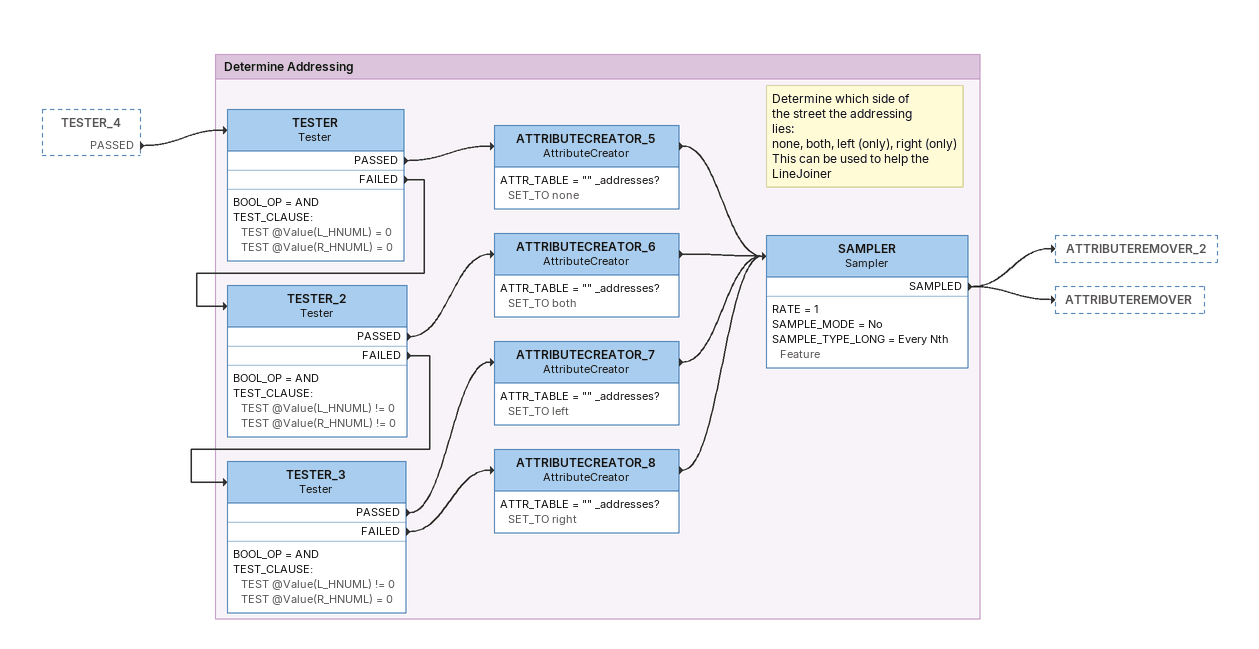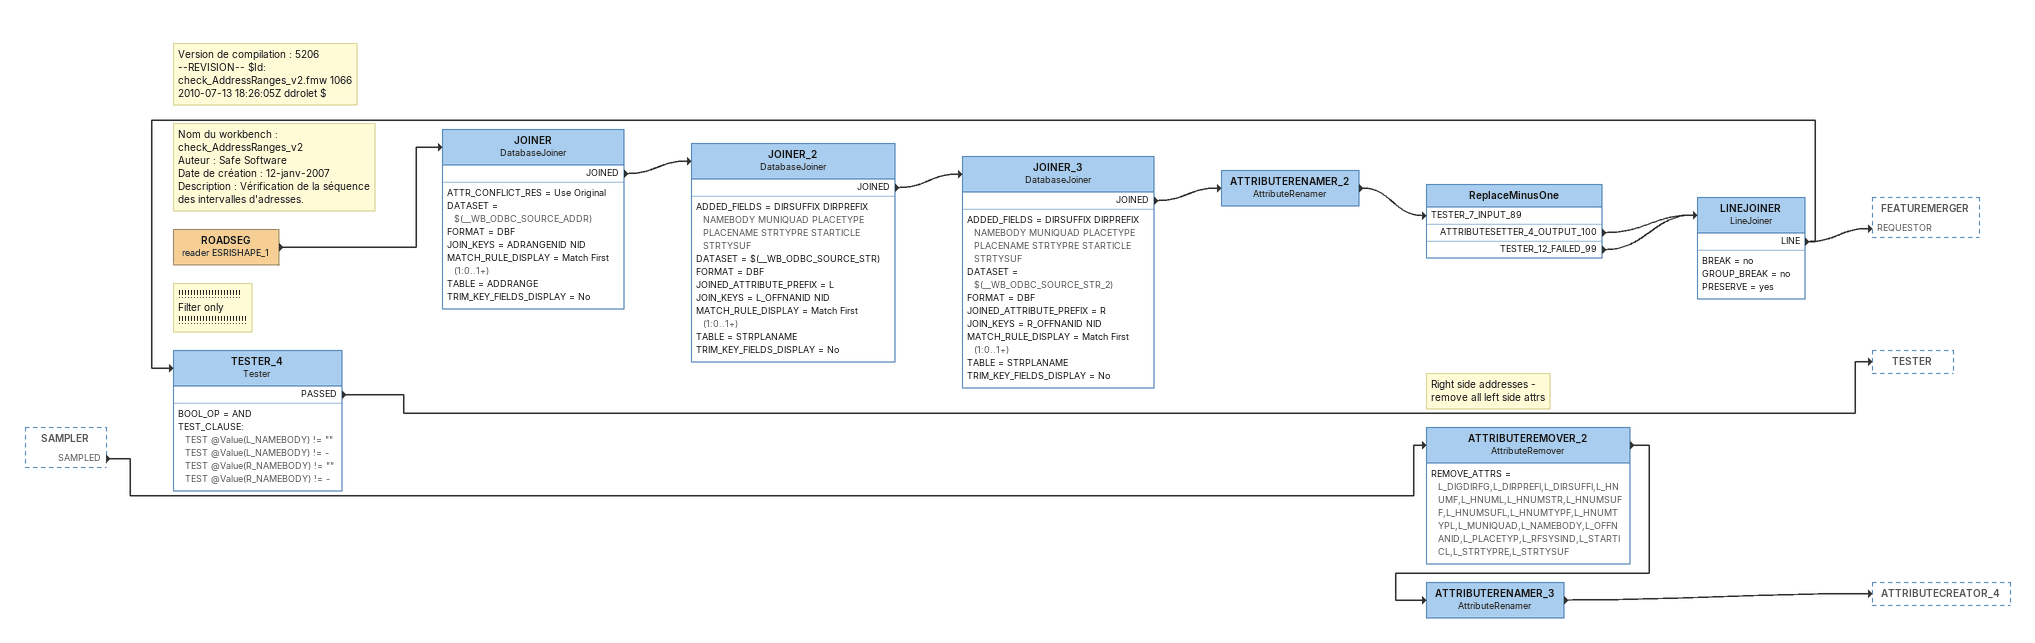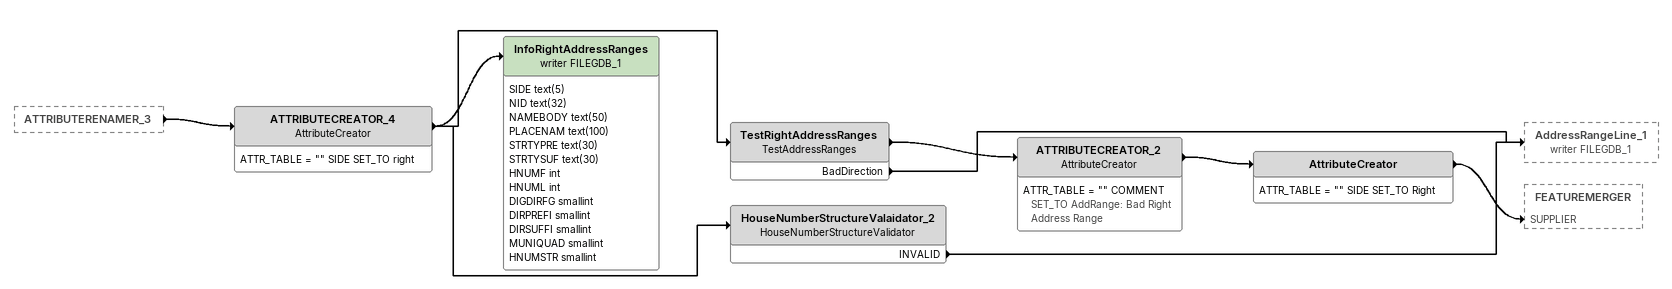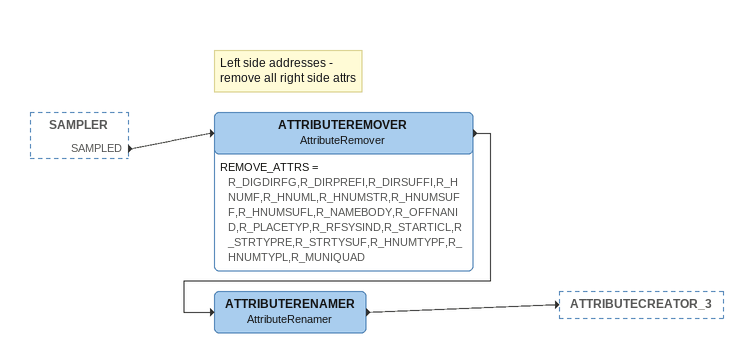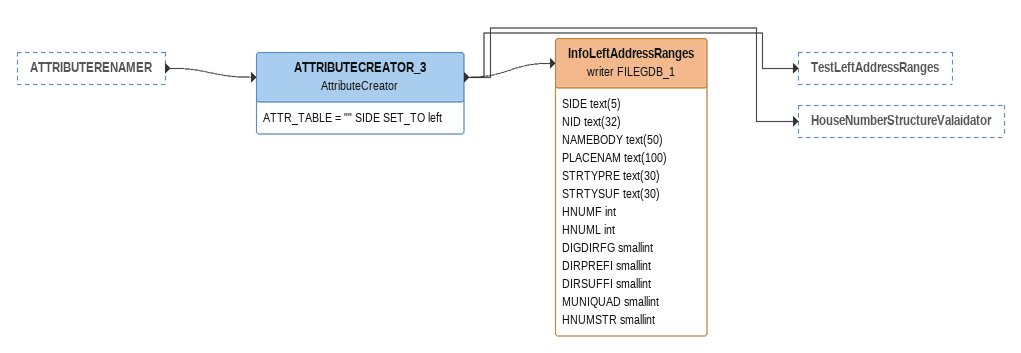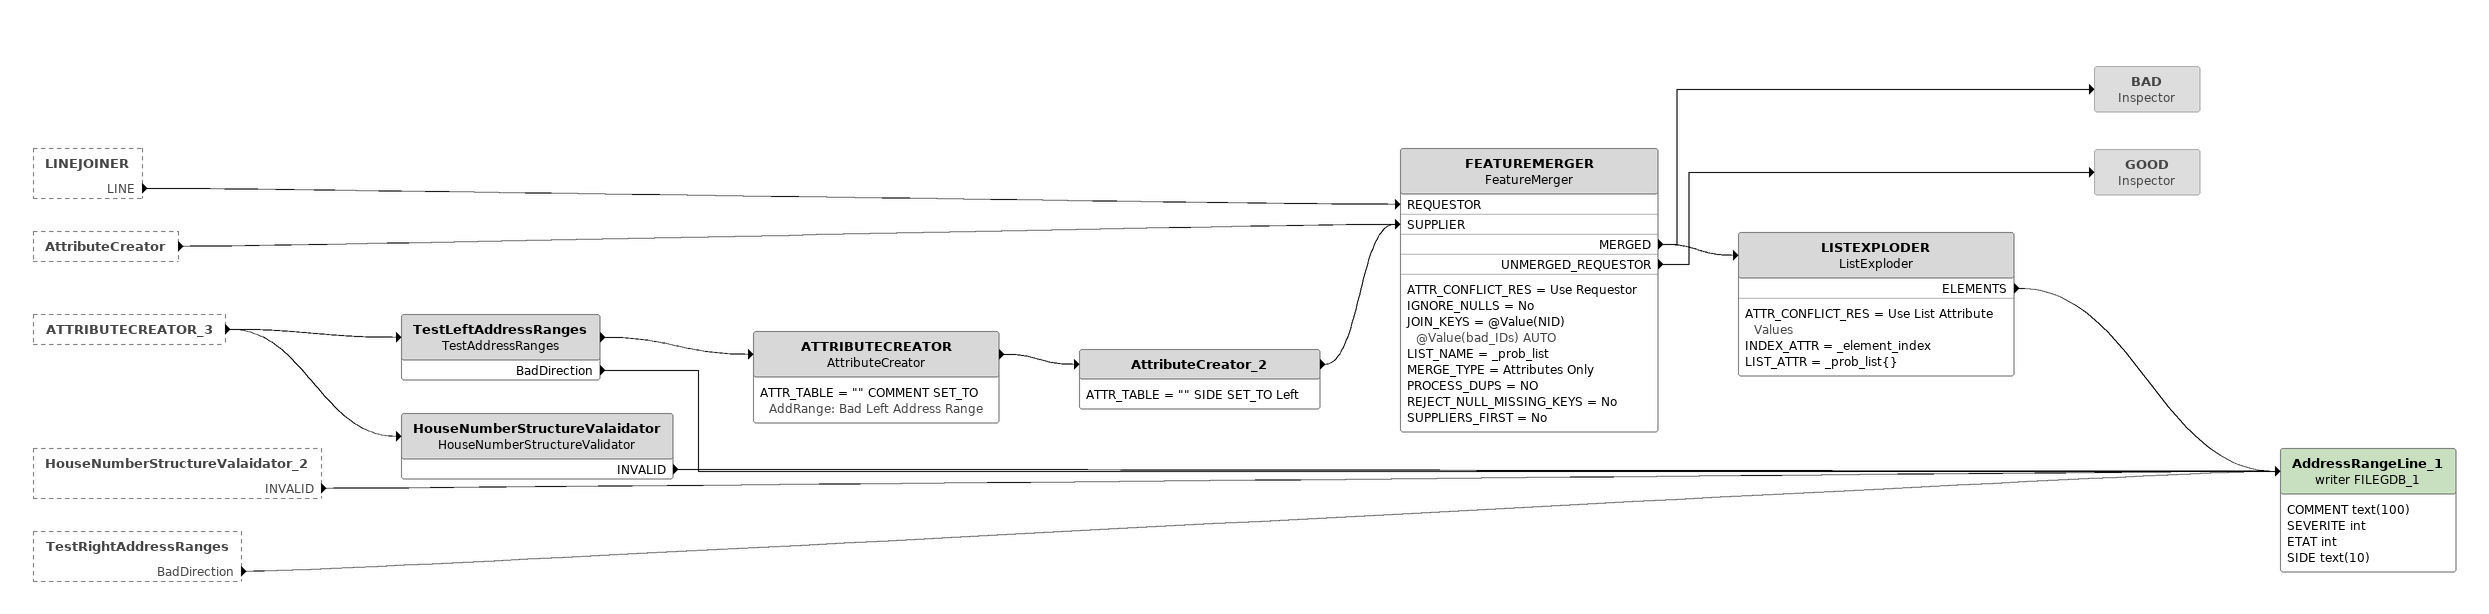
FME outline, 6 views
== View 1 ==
TESTER_4 [outside]
    PASSED -> TESTER

Bookmark: Determine Addressing
TESTER: Tester
    BOOL_OP = AND
    TEST_CLAUSE:
      TEST @Value(L_HNUML) = 0
      TEST @Value(R_HNUML) = 0
    PASSED -> ATTRIBUTECREATOR_5
    FAILED -> TESTER_2
ATTRIBUTECREATOR_5: AttributeCreator
    ATTR_TABLE = "" _addresses? SET_TO none
    -> SAMPLER
TESTER_2: Tester
    BOOL_OP = AND
    TEST_CLAUSE:
      TEST @Value(L_HNUML) != 0
      TEST @Value(R_HNUML) != 0
    PASSED -> ATTRIBUTECREATOR_6
    FAILED -> TESTER_3
ATTRIBUTECREATOR_6: AttributeCreator
    ATTR_TABLE = "" _addresses? SET_TO both
    -> SAMPLER
TESTER_3: Tester
    BOOL_OP = AND
    TEST_CLAUSE:
      TEST @Value(L_HNUML) != 0
      TEST @Value(R_HNUML) = 0
    PASSED -> ATTRIBUTECREATOR_7
    FAILED -> ATTRIBUTECREATOR_8
ATTRIBUTECREATOR_7: AttributeCreator
    ATTR_TABLE = "" _addresses? SET_TO left
    -> SAMPLER
ATTRIBUTECREATOR_8: AttributeCreator
    ATTR_TABLE = "" _addresses? SET_TO right
    -> SAMPLER
Note: Determine which side of / the street the addressing / lies: / none, both, left (only), right (only) / This can be used to help the LineJoiner
SAMPLER: Sampler
    RATE = 1
    SAMPLE_MODE = No
    SAMPLE_TYPE_LONG = Every Nth Feature
    SAMPLED -> ATTRIBUTEREMOVER_2
    SAMPLED -> ATTRIBUTEREMOVER

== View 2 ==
SAMPLER [outside]
    SAMPLED -> ATTRIBUTEREMOVER_2
Note: Version de compilation : 5206 / --REVISION-- $Id: check_AddressRanges_v2.fmw 1066 2010-07-13 18:26:05Z ddrolet $
Note: Nom du workbench : check_AddressRanges_v2 / Auteur : Safe Software / Date de création : 12-janv-2007 / Description : Vérification de la séquence des intervalles d'adresses.
ROADSEG (reader ESRISHAPE_1)
    -> JOINER
JOINER: DatabaseJoiner
    ATTR_CONFLICT_RES = Use Original
    DATASET = $(__WB_ODBC_SOURCE_ADDR)
    FORMAT = DBF
    JOIN_KEYS = ADRANGENID NID
    MATCH_RULE_DISPLAY = Match First (1:0..1+)
    TABLE = ADDRANGE
    TRIM_KEY_FIELDS_DISPLAY = No
    JOINED -> JOINER_2
JOINER_2: DatabaseJoiner
    ADDED_FIELDS = DIRSUFFIX DIRPREFIX NAMEBODY MUNIQUAD PLACETYPE PLACENAME STRTYPRE STARTICLE STRTYSUF
    DATASET = $(__WB_ODBC_SOURCE_STR)
    FORMAT = DBF
    JOINED_ATTRIBUTE_PREFIX = L
    JOIN_KEYS = L_OFFNANID NID
    MATCH_RULE_DISPLAY = Match First (1:0..1+)
    TABLE = STRPLANAME
    TRIM_KEY_FIELDS_DISPLAY = No
    JOINED -> JOINER_3
JOINER_3: DatabaseJoiner
    ADDED_FIELDS = DIRSUFFIX DIRPREFIX NAMEBODY MUNIQUAD PLACETYPE PLACENAME STRTYPRE STARTICLE STRTYSUF
    DATASET = $(__WB_ODBC_SOURCE_STR_2)
    FORMAT = DBF
    JOINED_ATTRIBUTE_PREFIX = R
    JOIN_KEYS = R_OFFNANID NID
    MATCH_RULE_DISPLAY = Match First (1:0..1+)
    TABLE = STRPLANAME
    TRIM_KEY_FIELDS_DISPLAY = No
    JOINED -> ATTRIBUTERENAMER_2
ATTRIBUTERENAMER_2: AttributeRenamer
    -> ReplaceMinusOne [TESTER_7_INPUT_89]
ReplaceMinusOne
    ATTRIBUTESETTER_4_OUTPUT_100 -> LINEJOINER
    TESTER_12_FAILED_99 -> LINEJOINER
LINEJOINER: LineJoiner
    BREAK = no
    GROUP_BREAK = no
    PRESERVE = yes
    LINE -> FEATUREMERGER [REQUESTOR]
    LINE -> TESTER_4
Note: !!!!!!!!!!!!!!!!!!!!! / Filter only / !!!!!!!!!!!!!!!!!!!!!!!
TESTER_4: Tester
    BOOL_OP = AND
    TEST_CLAUSE:
      TEST @Value(L_NAMEBODY) != ""
      TEST @Value(L_NAMEBODY) != -
      TEST @Value(R_NAMEBODY) != ""
      TEST @Value(R_NAMEBODY) != -
    PASSED -> TESTER
Note: Right side addresses - / remove all left side attrs
ATTRIBUTEREMOVER_2: AttributeRemover
    REMOVE_ATTRS = L_DIGDIRFG,L_DIRPREFI,L_DIRSUFFI,L_HNUMF,L_HNUML,L_HNUMSTR,L_HNUMSUFF,L_HNUMSUFL,L_HNUMTYPF,L_HNUMTYPL,L_MUNIQUAD,L_NAMEBODY,L_OFFNANID,L_PLACETYP,L_RFSYSIND,L_STARTICL,L_STRTYPRE,L_STRTYSUF
    -> ATTRIBUTERENAMER_3
ATTRIBUTERENAMER_3: AttributeRenamer
    -> ATTRIBUTECREATOR_4

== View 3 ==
ATTRIBUTERENAMER_3 [outside]
    -> ATTRIBUTECREATOR_4
ATTRIBUTECREATOR_4: AttributeCreator
    ATTR_TABLE = "" SIDE SET_TO right
    -> InfoRightAddressRanges (writer FILEGDB_1)
    -> HouseNumberStructureValaidator_2
    -> TestRightAddressRanges
InfoRightAddressRanges (writer FILEGDB_1)
    attributes: SIDE text(5), NID text(32), NAMEBODY text(50), PLACENAM text(100), STRTYPRE text(30), STRTYSUF text(30), HNUMF int, HNUML int, DIGDIRFG smallint, DIRPREFI smallint, DIRSUFFI smallint, MUNIQUAD smallint, HNUMSTR smallint
TestRightAddressRanges: TestAddressRanges
    -> ATTRIBUTECREATOR_2
    BadDirection -> AddressRangeLine_1 (writer FILEGDB_1)
ATTRIBUTECREATOR_2: AttributeCreator
    ATTR_TABLE = "" COMMENT SET_TO AddRange: Bad Right Address Range
    -> AttributeCreator
AttributeCreator
    ATTR_TABLE = "" SIDE SET_TO Right
    -> FEATUREMERGER [SUPPLIER]
HouseNumberStructureValaidator_2: HouseNumberStructureValidator
    INVALID -> AddressRangeLine_1 (writer FILEGDB_1)

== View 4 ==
SAMPLER [outside]
    SAMPLED -> ATTRIBUTEREMOVER
Note: Left side addresses - / remove all right side attrs
ATTRIBUTEREMOVER: AttributeRemover
    REMOVE_ATTRS = R_DIGDIRFG,R_DIRPREFI,R_DIRSUFFI,R_HNUMF,R_HNUML,R_HNUMSTR,R_HNUMSUFF,R_HNUMSUFL,R_NAMEBODY,R_OFFNANID,R_PLACETYP,R_RFSYSIND,R_STARTICL,R_STRTYPRE,R_STRTYSUF,R_HNUMTYPF,R_HNUMTYPL,R_MUNIQUAD
    -> ATTRIBUTERENAMER
ATTRIBUTERENAMER: AttributeRenamer
    -> ATTRIBUTECREATOR_3

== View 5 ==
ATTRIBUTERENAMER [outside]
    -> ATTRIBUTECREATOR_3
ATTRIBUTECREATOR_3: AttributeCreator
    ATTR_TABLE = "" SIDE SET_TO left
    -> InfoLeftAddressRanges (writer FILEGDB_1)
    -> TestLeftAddressRanges
    -> HouseNumberStructureValaidator
InfoLeftAddressRanges (writer FILEGDB_1)
    attributes: SIDE text(5), NID text(32), NAMEBODY text(50), PLACENAM text(100), STRTYPRE text(30), STRTYSUF text(30), HNUMF int, HNUML int, DIGDIRFG smallint, DIRPREFI smallint, DIRSUFFI smallint, MUNIQUAD smallint, HNUMSTR smallint

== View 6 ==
LINEJOINER [outside]
    LINE -> FEATUREMERGER [REQUESTOR]
AttributeCreator [outside]
    -> FEATUREMERGER [SUPPLIER]
ATTRIBUTECREATOR_3 [outside]
    -> TestLeftAddressRanges
    -> HouseNumberStructureValaidator
HouseNumberStructureValaidator_2 [outside]
    INVALID -> AddressRangeLine_1 (writer FILEGDB_1)
TestRightAddressRanges [outside]
    BadDirection -> AddressRangeLine_1 (writer FILEGDB_1)
TestLeftAddressRanges: TestAddressRanges
    -> ATTRIBUTECREATOR
    BadDirection -> AddressRangeLine_1 (writer FILEGDB_1)
ATTRIBUTECREATOR: AttributeCreator
    ATTR_TABLE = "" COMMENT SET_TO AddRange: Bad Left Address Range
    -> AttributeCreator_2
AttributeCreator_2
    ATTR_TABLE = "" SIDE SET_TO Left
    -> FEATUREMERGER [SUPPLIER]
FEATUREMERGER: FeatureMerger
    ATTR_CONFLICT_RES = Use Requestor
    IGNORE_NULLS = No
    JOIN_KEYS = @Value(NID) @Value(bad_IDs) AUTO
    LIST_NAME = _prob_list
    MERGE_TYPE = Attributes Only
    PROCESS_DUPS = NO
    REJECT_NULL_MISSING_KEYS = No
    SUPPLIERS_FIRST = No
    MERGED -> BAD
    MERGED -> LISTEXPLODER
    UNMERGED_REQUESTOR -> GOOD
BAD: Inspector [off]
GOOD: Inspector [off]
LISTEXPLODER: ListExploder
    ATTR_CONFLICT_RES = Use List Attribute Values
    INDEX_ATTR = _element_index
    LIST_ATTR = _prob_list{}
    ELEMENTS -> AddressRangeLine_1 (writer FILEGDB_1)
HouseNumberStructureValaidator: HouseNumberStructureValidator
    INVALID -> AddressRangeLine_1 (writer FILEGDB_1)
AddressRangeLine_1 (writer FILEGDB_1)
    attributes: COMMENT text(100), SEVERITE int, ETAT int, SIDE text(10)
